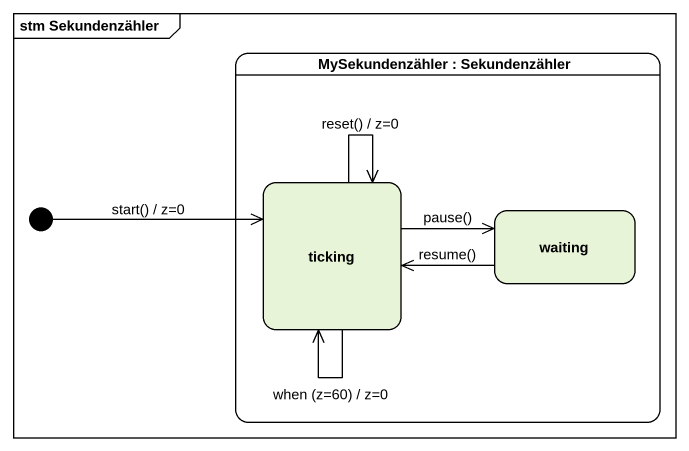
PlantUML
@startuml
mainframe stm Sekundenzähler
hide empty description
state "MySekundenzähler : Sekundenzähler" as MySekundenzähler {
  state ticking
  state waiting
}
state initial1 <<start>>
initial1 -right-> ticking : start() / z=0
ticking --> ticking : reset() / z=0
ticking --> ticking : when (z=60) / z=0
ticking -right-> waiting : pause()
waiting -left-> ticking : resume()
@enduml
